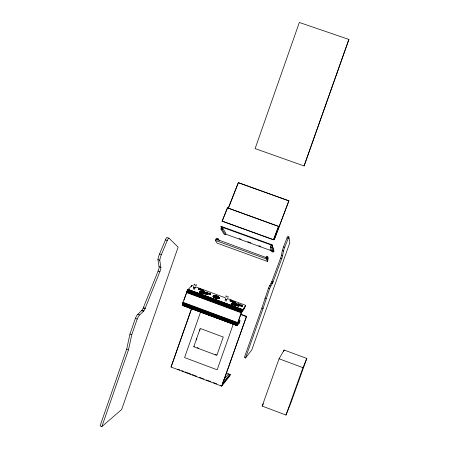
<?xml version="1.0" encoding="UTF-8"?>
<svg xmlns="http://www.w3.org/2000/svg" width="449" height="449" viewBox="0 0 449 449"><rect width="100%" height="100%" fill="white"/><g stroke="black" fill="none" stroke-linecap="round" stroke-linejoin="round"><path stroke-width="0.67" d="M278.638 226.436L227.441 207.842L222.137 221.194L273.497 239.794L278.638 226.436L227.441 207.842M227.284 298.529L245.648 305.309L241.652 311.69L236.96 325.637L237.47 324.189L239.788 321.955L239.289 323.375L236.96 325.637L182.389 305.376L182.984 302.289L187.486 290.245L191.863 285.452L193.828 286.181M288.881 236.853L284.711 247.343A4.232 0.303 -70.1 0 0 283.499 250.991L282.258 257.26L273.003 281.989L271.836 281.562L268.496 288.073L261.902 308.025L244.351 357.527L245.519 357.96L251.76 349.984L289.801 242.78L288.881 236.853L287.562 236.528L283.532 246.916A4.232 0.309 -70.1 0 0 282.32 250.564L281.096 256.834L271.746 281.798L272.913 282.225M126.713 349.086L129.952 334.039L135.385 318.369A5.786 1.106 -68.4 0 1 137.764 314.311L142.024 310.242A3.323 0.629 -68.6 0 0 143.119 308.272L143.388 307.627L145.173 308.289L159.872 271.696A4.103 0.775 -69.1 0 0 160.837 267.335L159.76 260.291A6.612 1.268 -69.2 0 1 161.399 254.611L167.264 240.541A3.457 0.662 -69.4 0 1 168.959 238.211L178.124 247.141L121.651 409.539L101.884 426.55L100.093 425.86L126.713 349.086L128.515 349.765L101.884 426.55M128.515 349.765L131.776 334.724L137.209 319.054A5.786 1.094 -68.4 0 1 139.583 314.99L143.815 310.91A3.323 0.623 -68.6 0 0 144.909 308.94L145.173 308.289M245.519 357.96L263.075 308.457L269.681 288.505L273.003 281.989M191.42 286.844L191.863 285.452M193.339 289.207L193.934 287.349M194.4 289.498L195.192 287.018M225.061 300.858L225.673 299M226.088 301.24L226.706 299.382M242.527 310.556L242.056 311.965L244.385 308.575L244.851 307.183M245.648 305.309L245.182 306.701L242.185 311.05L242.713 309.557L188.103 289.375L187.721 290.469M183.989 300.151L186.492 292.984M182.99 303.659L182.389 305.376L182.895 303.934M187.587 290.862L188.109 289.375M226.386 373.125L230.281 374.589L229.826 375.88L221.699 386.146L171.047 367.029L191.381 308.923M191.442 309.395L171.047 367.029M304.119 165.967L255.111 148.602L299.326 22.45L348.907 39.445L304.085 165.956L348.895 39.366M200.535 312.1L184.59 357.578L217.148 369.819L233.239 324.24M193.788 346.729L200.215 328.466L223.288 337.064L216.822 355.361L193.788 346.729L194.097 346.465M196.359 339.977L196.836 338.658M199.558 330.868L200.035 329.549M236.96 325.637L238.178 322.186L237.74 322.601L182.984 302.289L183.304 302.11M242.713 309.557L241.747 312.302L241.208 312.785L186.402 292.512L186.717 292.333M237.762 323.909L238.284 322.438L240.019 320.782L238.571 320.249M239.502 322.23L240.019 320.782M221.699 386.146L246.512 316.371L240.636 314.193M246.512 316.371L221.941 385.837L220.644 385.349M223.849 379.759L228.502 373.983L229.804 374.477L223.928 381.841L223.45 383.188L222.552 382.845M229.344 375.774L229.804 374.477M262.188 406.076L279.065 358.779L284.144 350.029L306.813 358.459L290.694 403.415L285.974 415.067L262.188 406.076L263.44 403.73M283.673 351.348L284.144 350.029M285.974 415.067L302.957 367.686L306.813 358.459M273.048 252.046L271.667 247.455L272.173 246.103L270.809 245.609L270.304 246.961L271.735 251.569L273.048 252.046L273.536 250.738M225.92 234.238L273.8 251.631L273.963 251.199L272.1 244.812L221.104 226.318L220.93 226.773L221.929 228.44M265.909 257.67L266.42 256.306L267.795 256.806L268.289 258.349L267.784 259.696M267.408 261.441L266.605 259.039L267.116 257.67L267.913 260.094L267.408 261.441L217.086 243.111L215.29 240.361L215.817 238.997L267.104 257.878M273.8 251.631L272.1 244.812M267.795 256.806L267.284 258.175L266.369 257.838M288.898 200.787L274.322 239.407L288.898 200.787L238.296 182.67L228.148 208.561M225.432 234.748L225.926 233.446L222.811 228.199L221.464 227.705L220.942 229.052L224.124 234.271L225.432 234.748L222.294 229.54L220.942 229.052M217.546 240.069L218.074 238.711L216.71 238.217L216.188 239.57M222.294 229.54L222.811 228.199M219.359 298.389L219.353 297.788L217.866 296.671A5.337 2.009 -63.6 0 0 214.689 297.788L213.095 296.334L213.528 295.874L214.689 295.779A5.326 2.963 -85.6 0 1 217.883 298.68L219.359 298.389A5.298 4.973 42.6 0 0 213.208 296.065M273.497 239.794L278.638 226.313M228.187 208.667L238.071 183.433M168.959 238.211L167.151 237.555A3.457 0.668 -69.4 0 0 165.451 239.873L159.58 253.943A6.612 1.28 -69.2 0 0 157.941 259.623L159.058 266.678A4.103 0.78 -69.1 0 1 158.099 271.039L143.237 307.997L145.027 308.665M222.137 221.194L227.463 207.977M222.423 384.479L230.281 374.589M237.74 322.601L241.439 312.571L241.208 312.785M186.402 292.512L187.149 292.108M214.689 297.788L217.883 298.68M217.114 298.585A5.332 1.818 -79.3 0 0 215.458 295.88L216.278 296.071A5.332 0.55 -74.1 0 1 216.289 298.394M288.898 200.894L238.296 182.67M286.967 237.914L288.14 238.335M222.109 221.065L273.492 239.676M283.532 246.916L284.711 247.343M220.93 226.773L271.926 245.266M282.32 250.564L283.499 250.991M270.304 246.961L271.667 247.455M239.205 238.576L241.169 239.289M247.73 241.669L251.008 242.858M258.877 245.721L260.847 246.434M270.029 249.767L271.993 250.48M281.534 255.228L282.696 255.649M280.659 258.068L281.82 258.489M215.29 240.361L266.605 259.039M165.451 239.873L167.264 240.541M272.274 283.706L271.061 283.347L272.229 283.774M269.619 285.564L270.798 285.996M268.496 288.073L269.681 288.505M159.58 253.943L161.399 254.611M264.938 298.108L266.122 298.54M157.941 259.623L159.76 260.291M159.058 266.678L160.837 267.335M261.902 308.025L263.075 308.457M158.099 271.039L159.872 271.696M195.798 286.905L225.314 297.799M188.002 289.487L242.634 309.675M187.884 289.627L242.539 309.832M187.761 289.801L242.438 310.012M187.626 290.009L242.32 310.231M187.486 290.245L242.202 310.472M187.34 290.509L242.073 310.742M187.188 290.795L241.938 311.039M187.031 291.104L241.798 311.353M186.874 291.429L241.652 311.69M186.717 291.777L241.506 312.044M186.559 292.142L241.354 312.409M240.423 314.39L246.31 316.567M182.866 302.66L237.616 322.977M182.76 303.019L237.499 323.331M182.664 303.367L237.392 323.673M182.58 303.692L237.297 323.998M182.507 303.995L237.212 324.301M182.446 304.282L237.134 324.576M182.401 304.534L237.072 324.829M182.373 304.764L237.021 325.054M182.356 304.966L236.988 325.25M182.35 305.135L236.965 325.413M182.361 305.275L236.954 325.542M279.065 358.779L302.957 367.686M143.719 311.022L141.805 310.472L143.596 311.14M137.764 314.311L139.583 314.99M135.385 318.369L137.209 319.054M197.268 347.683L198.548 348.16M215.155 354.384L216.435 354.862M129.952 334.039L131.776 334.724M223.03 381.498L223.928 381.841M177.849 369.201L179.796 369.931M181.738 370.666L183.686 371.402M184.982 371.89L190.819 374.096M192.116 374.584L196.656 376.296M199.249 377.272L203.79 378.984M206.383 379.966L210.918 381.678M213.511 382.655L216.755 383.878M218.074 238.711L219.168 240.468M230.696 300.493A0.92 0.309 18.1 0 0 232.155 300.746A0.92 0.309 18.1 0 0 231.033 300.05A0.92 0.309 18.1 0 0 230.696 300.493A1.358 0.455 18.1 0 0 229.933 300.937A1.358 0.455 18.1 0 0 231.875 301.649A1.358 0.455 18.1 0 0 231.97 300.953M231.948 300.751A0.92 0.309 18.1 0 1 231.735 301.122A0.92 0.309 18.1 0 1 230.55 300.74A0.92 0.309 18.1 0 1 230.556 300.308M230.943 300.33A0.92 0.309 18.1 0 1 231.802 300.645M230.898 300.263A1.078 0.359 18.1 0 1 232.223 301.055A1.078 0.359 18.1 0 1 230.64 300.869A1.078 0.359 18.1 0 1 230.651 300.235M233.306 303.047A0.926 0.309 18.1 0 1 233.862 303.698A0.926 0.309 18.1 0 1 232.408 303.3A0.926 0.309 18.1 0 1 232.851 302.918M233.34 303.002A1.083 0.365 18.1 0 1 233.985 303.76A1.083 0.365 18.1 0 1 232.29 303.3A1.083 0.365 18.1 0 1 232.807 302.856M233.609 303.395A1.369 0.46 18.1 0 1 234.226 304.164A1.369 0.46 18.1 0 1 232.717 304.029M232.116 303.743A1.369 0.46 18.1 0 1 232.301 303.041M235.989 304.792A0.932 0.314 18.2 0 1 235.781 305.168A0.932 0.314 18.2 0 1 234.586 304.787A0.932 0.314 18.2 0 1 234.586 304.343M234.973 304.366A0.932 0.314 18.2 0 1 235.837 304.686M234.732 304.54A0.932 0.314 18.2 0 0 236.202 304.792A0.932 0.314 18.2 0 0 235.063 304.085A0.932 0.314 18.2 0 0 234.732 304.54A1.369 0.46 18.2 0 0 233.963 304.983A1.369 0.46 18.2 0 0 235.921 305.707A1.369 0.46 18.2 0 0 236.011 304.994M234.928 304.299A1.089 0.365 18.2 0 1 236.269 305.101A1.089 0.365 18.2 0 1 234.681 304.916A1.089 0.365 18.2 0 1 234.681 304.27M241.747 305.365A0.926 0.309 18.3 0 1 242.05 305.937A0.926 0.309 18.3 0 1 240.698 305.567A0.926 0.309 18.3 0 1 240.866 305.124M241.815 305.331A1.083 0.365 18.3 0 1 242.112 306.01A1.083 0.365 18.3 0 1 240.473 305.488A1.083 0.365 18.3 0 1 241.029 305.079M242.325 305.932A1.364 0.46 18.3 0 1 241.938 306.482A1.364 0.46 18.3 0 1 240.136 305.814A1.364 0.46 18.3 0 1 240.524 305.264M238.604 305.298A0.926 0.314 18.2 0 1 238.419 305.775A0.926 0.314 18.2 0 1 237.128 305.157A0.926 0.314 18.2 0 1 238.195 305.101M238.705 305.286A1.089 0.365 18.2 0 1 238.486 305.842A1.089 0.365 18.2 0 1 236.977 305.118A1.089 0.365 18.2 0 1 238.228 305.056M238.773 305.601A1.369 0.46 18.2 0 1 238.862 306.308A1.369 0.46 18.2 0 1 237.01 305.808A1.369 0.46 18.2 0 1 236.926 305.101M239.008 304.366A0.926 0.309 18.3 0 1 239.199 304.944A0.926 0.309 18.3 0 1 237.785 304.422A0.926 0.309 18.3 0 1 238.559 304.197M239.076 304.332A1.083 0.365 18.3 0 1 239.233 305.017A1.083 0.365 18.3 0 1 237.588 304.327A1.083 0.365 18.3 0 1 238.823 304.226M239.586 304.933A1.364 0.455 18.3 0 1 239.648 305.427A1.364 0.455 18.3 0 1 238.548 305.371M237.891 305.124A1.364 0.455 18.3 0 1 237.19 304.456A1.364 0.455 18.3 0 1 238.093 304.304M227.896 296.424A1.308 0.432 18 0 1 227.879 297.086A1.308 0.432 18 0 1 226.043 296.497A1.308 0.432 18 0 1 226.38 295.936M226.97 299.292A1.021 0.342 18 0 1 226.661 299.691A1.021 0.342 18 0 1 225.314 299.197A1.021 0.342 18 0 1 225.628 298.798M232.891 303.967A0.932 0.314 18.1 0 1 233.132 304.551A0.932 0.314 18.1 0 1 231.729 304.096A0.932 0.314 18.1 0 1 232.212 303.754M232.705 303.833A1.089 0.365 18.1 0 1 233.3 304.613A1.089 0.365 18.1 0 1 231.555 304.052A1.089 0.365 18.1 0 1 232.436 303.743M233.256 304.377A1.369 0.46 18.1 0 1 233.328 305.084A1.369 0.46 18.1 0 1 231.476 304.579A1.369 0.46 18.1 0 1 231.403 303.878M232.655 304.091A1.369 0.46 18.1 0 1 232.975 304.226M236.449 303.855A0.926 0.309 18.2 0 1 236.196 304.321A0.926 0.309 18.2 0 1 234.967 303.653A0.926 0.309 18.2 0 1 236.264 303.749M236.842 304.321A1.364 0.46 18.2 0 1 236.898 304.815A1.364 0.46 18.2 0 1 235.798 304.753M235.461 304.647A1.364 0.46 18.2 0 1 235.136 304.512M234.642 304.197A1.364 0.46 18.2 0 1 234.434 303.906M234.468 303.788A1.364 0.46 18.2 0 1 235.686 303.765M236.342 304.007A1.364 0.46 18.2 0 1 236.623 304.158M217.136 296.295A3.485 1.162 17.7 0 1 219.505 298.45A3.485 1.162 17.7 0 1 215.419 298.164L213.387 297.025A3.485 1.162 17.7 0 1 214.616 295.711M215.419 295.812A3.485 1.162 17.7 0 1 216.278 296.014M215.458 298.119A5.337 0.758 -69 0 1 217.08 296.155M214.027 297.418A5.337 3.121 -56.9 0 1 218.523 297.036M213.522 297.036A5.337 4.024 -47.5 0 1 219.033 297.418M213.202 296.666A5.337 4.653 -32.2 0 1 219.353 297.788M213.095 296.334A5.321 4.984 -3.5 0 1 219.466 298.119M213.528 295.874A5.309 4.597 71.7 0 1 219.045 298.585M214.033 295.779A5.321 3.912 85.8 0 1 218.54 298.68M200.428 289.324A1.358 0.449 17.3 0 1 200.265 289.992A1.358 0.449 17.3 0 1 198.335 289.279A1.358 0.449 17.3 0 1 199.171 288.859M199.614 288.696A1.078 0.359 17.3 0 1 200.596 289.459A1.078 0.359 17.3 0 1 198.963 289.173A1.078 0.359 17.3 0 1 199.098 288.6M199.62 288.746A0.92 0.303 17.3 0 1 200.456 289.403A0.92 0.303 17.3 0 1 199.059 289.156A0.92 0.303 17.3 0 1 199.176 288.668M203.672 292.765A0.926 0.309 17.4 0 1 204.289 293.354A0.926 0.309 17.4 0 1 203.077 293.208A0.926 0.309 17.4 0 1 202.673 292.641M203.706 292.72A1.089 0.365 17.4 0 1 204.396 293.433A1.089 0.365 17.4 0 1 202.858 293.163A1.089 0.365 17.4 0 1 202.707 292.546M203.986 293.118A1.369 0.46 17.4 0 1 204.351 293.938A1.369 0.46 17.4 0 1 202.342 293.388A1.369 0.46 17.4 0 1 202.673 292.759M209.874 293.584A0.926 0.309 17.6 0 1 210.463 294.196A0.926 0.309 17.6 0 1 209.161 293.966A0.926 0.309 17.6 0 1 209.021 293.438M209.907 293.545A1.083 0.359 17.6 0 1 210.514 294.286A1.083 0.359 17.6 0 1 208.813 293.826A1.083 0.359 17.6 0 1 209.374 293.399M210.452 294.089A1.364 0.455 17.6 0 1 210.401 294.774A1.364 0.455 17.6 0 1 208.488 294.157A1.364 0.455 17.6 0 1 208.875 293.584M206.675 293.478A0.926 0.309 17.5 0 1 206.759 294.044A0.926 0.309 17.5 0 1 205.361 293.455A0.926 0.309 17.5 0 1 206.456 293.382M207.247 294.011A1.083 0.365 17.5 0 1 205.513 293.708A1.083 0.365 17.5 0 1 205.956 293.197A1.083 0.365 17.5 0 1 207.247 294.011A1.369 0.455 17.5 0 1 206.697 294.561A1.369 0.455 17.5 0 1 204.901 293.803A1.369 0.455 17.5 0 1 205.777 293.421M206.77 293.736A1.369 0.455 17.5 0 1 207.045 293.887M207.146 292.591A0.926 0.309 17.5 0 1 207.612 293.236A0.926 0.309 17.5 0 1 206.13 292.759A0.926 0.309 17.5 0 1 206.916 292.518M207.73 293.096A1.364 0.455 17.5 0 1 208.033 293.691A1.364 0.455 17.5 0 1 206.832 293.657M206.175 293.416A1.364 0.455 17.5 0 1 205.883 292.591M207.141 292.81A1.364 0.455 17.5 0 1 207.455 292.944M202.258 291.912A0.926 0.309 17.4 0 1 200.86 291.704A0.926 0.309 17.4 0 1 200.95 291.193M201.837 291.44A0.926 0.309 17.4 0 1 202.162 291.642M201.91 291.412A1.083 0.359 17.4 0 1 202.14 292.063A1.083 0.359 17.4 0 1 200.501 291.541A1.083 0.359 17.4 0 1 201.118 291.16M202.207 291.85A1.364 0.455 17.4 0 1 202.505 292.451A1.364 0.455 17.4 0 1 201.298 292.411M200.366 292.018A1.364 0.455 17.4 0 1 200.355 291.345M201.433 292.439A0.932 0.309 17.4 0 1 200.978 292.782A0.932 0.309 17.4 0 1 199.788 292.209A0.932 0.309 17.4 0 1 200.658 292.069M201.399 292.321A1.089 0.365 17.4 0 1 201.113 292.855A1.089 0.365 17.4 0 1 199.625 292.142A1.369 0.46 17.4 0 0 199.631 292.815A1.369 0.46 17.4 0 0 201.494 293.326A1.369 0.46 17.4 0 0 201.478 292.647M199.625 292.142A1.089 0.365 17.4 0 1 200.928 292.097M195.921 284.593A1.308 0.427 17.2 0 1 196.258 285.362A1.308 0.427 17.2 0 1 194.333 284.834A1.308 0.427 17.2 0 1 194.67 284.251M195.113 287.483A1.021 0.337 17.2 0 1 195.113 287.983A1.021 0.337 17.2 0 1 193.727 287.607A1.021 0.337 17.2 0 1 193.732 287.107M205.013 292.372A0.926 0.309 17.4 0 1 204.469 292.608A0.926 0.309 17.4 0 1 203.358 292.136A0.926 0.309 17.4 0 1 203.706 291.822M204.149 291.895A0.926 0.309 17.4 0 1 204.592 292.063M204.884 292.153A1.083 0.359 17.4 0 1 204.834 292.692A1.083 0.359 17.4 0 1 203.313 292.204A1.083 0.359 17.4 0 1 203.633 291.749M204.149 291.844A1.083 0.359 17.4 0 1 204.671 292.035M204.963 292.473A1.364 0.455 17.4 0 1 205.266 293.074A1.364 0.455 17.4 0 1 204.065 293.034M202.92 292.49A1.364 0.455 17.4 0 1 203.7 292.007M232.604 303.092A0.926 0.309 18.1 0 0 234.075 303.344A0.926 0.309 18.1 0 0 232.941 302.637A0.926 0.309 18.1 0 0 232.604 303.092M240.844 305.32A0.926 0.309 18.3 0 0 242.303 305.573A0.926 0.309 18.3 0 0 241.164 304.865A0.926 0.309 18.3 0 0 240.844 305.32M237.504 305.152A0.926 0.309 18.2 0 0 238.969 305.404A0.926 0.309 18.2 0 0 237.83 304.697A0.926 0.309 18.2 0 0 237.504 305.152M238.099 304.321A0.926 0.309 18.3 0 0 239.558 304.574A0.926 0.309 18.3 0 0 238.425 303.866A0.926 0.309 18.3 0 0 238.099 304.321M231.97 303.922A0.932 0.314 18.1 0 0 233.441 304.175A0.932 0.314 18.1 0 0 232.307 303.468A0.932 0.314 18.1 0 0 231.97 303.922M235.349 303.709A0.926 0.309 18.2 0 0 236.814 303.956A0.926 0.309 18.2 0 0 235.68 303.255A0.926 0.309 18.2 0 0 235.349 303.709M235.153 304.001A1.083 0.365 18.2 0 0 236.864 304.293A1.083 0.365 18.2 0 0 235.54 303.468A1.083 0.365 18.2 0 0 235.153 304.001M233.581 301.997A0.92 0.309 18.1 0 0 235.035 302.25A0.92 0.309 18.1 0 0 233.912 301.548A0.92 0.309 18.1 0 0 233.581 301.997M233.345 302.25A1.167 0.387 18.1 0 0 235.186 302.564A1.167 0.387 18.1 0 0 233.766 301.677A1.268 0.421 18.1 0 0 233.278 302.256A1.268 0.421 18.1 0 0 235.282 302.598A1.268 0.421 18.1 0 0 233.733 301.638A1.167 0.387 18.1 0 0 233.345 302.25M233.222 302.261A1.358 0.455 18.1 0 0 235.366 302.632A1.358 0.455 18.1 0 0 233.71 301.599A1.358 0.455 18.1 0 0 233.222 302.261M199.092 288.842A0.92 0.303 17.3 0 0 200.568 289.1A0.92 0.303 17.3 0 0 199.479 288.415A0.92 0.303 17.3 0 0 199.092 288.842M201.994 290.408A0.92 0.303 17.4 0 0 203.464 290.666A0.92 0.303 17.4 0 0 202.376 289.981A0.92 0.303 17.4 0 0 201.994 290.408A0.92 0.303 17.4 0 0 203.487 290.604A0.92 0.303 17.4 0 0 202.392 289.919A0.92 0.303 17.4 0 0 202.011 290.346M201.775 290.593A1.167 0.387 17.4 0 0 203.638 290.924A1.167 0.387 17.4 0 0 202.258 290.054A1.268 0.421 17.4 0 0 201.702 290.598A1.268 0.421 17.4 0 0 203.734 290.958A1.268 0.421 17.4 0 0 202.23 290.009A1.167 0.387 17.4 0 0 201.775 290.593M201.64 290.604A1.358 0.449 17.4 0 0 203.818 290.986A1.358 0.449 17.4 0 0 202.207 289.975A1.358 0.449 17.4 0 0 201.64 290.604M202.914 292.793A0.926 0.309 17.4 0 0 204.402 293.051A0.926 0.309 17.4 0 0 203.302 292.355A0.926 0.309 17.4 0 0 202.914 292.793M209.133 293.618A0.926 0.309 17.6 0 0 210.609 293.876A0.926 0.309 17.6 0 0 209.503 293.18A0.926 0.309 17.6 0 0 209.133 293.618M205.709 293.416A0.926 0.309 17.5 0 0 207.191 293.674A0.926 0.309 17.5 0 0 206.085 292.978A0.926 0.309 17.5 0 0 205.709 293.416M206.4 292.619A0.926 0.309 17.5 0 0 207.876 292.877A0.926 0.309 17.5 0 0 206.776 292.187A0.926 0.309 17.5 0 0 206.4 292.619M206.203 292.911A1.083 0.359 17.5 0 0 207.932 293.214A1.083 0.359 17.5 0 0 206.641 292.406A1.083 0.359 17.5 0 0 206.203 292.911M200.866 291.373A0.926 0.309 17.4 0 0 202.347 291.631A0.926 0.309 17.4 0 0 201.247 290.941A0.926 0.309 17.4 0 0 200.866 291.373M200.131 292.17A0.932 0.309 17.4 0 0 201.618 292.428A0.932 0.309 17.4 0 0 200.518 291.732A0.932 0.309 17.4 0 0 200.131 292.17M203.627 291.996A0.926 0.309 17.4 0 0 205.109 292.254A0.926 0.309 17.4 0 0 204.009 291.564A0.926 0.309 17.4 0 0 203.627 291.996"/></g></svg>
